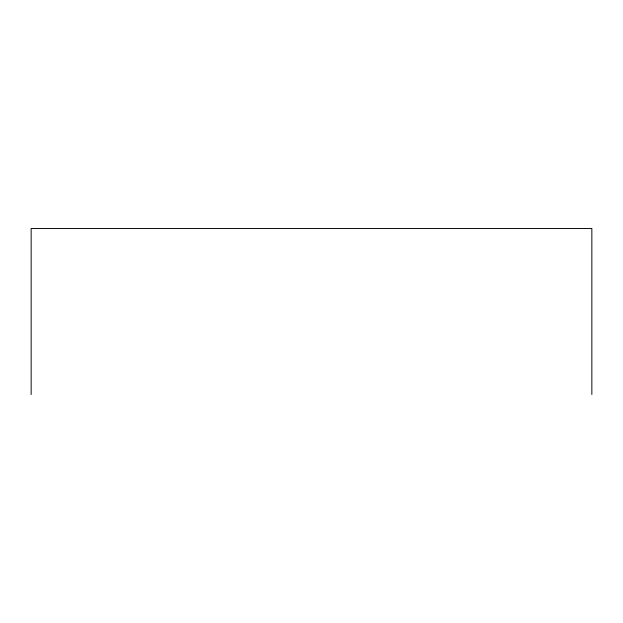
<?xml version="1.0" encoding="UTF-8"?>
<svg xmlns="http://www.w3.org/2000/svg" width="623" height="623" viewBox="0 0 623 623"><rect width="100%" height="100%" fill="white"/><g stroke="black" fill="none" stroke-linecap="round" stroke-linejoin="round"><path stroke-width="0.93" d="M591.85 394.53L591.85 228.47L31.15 228.47L31.15 394.53"/></g></svg>
